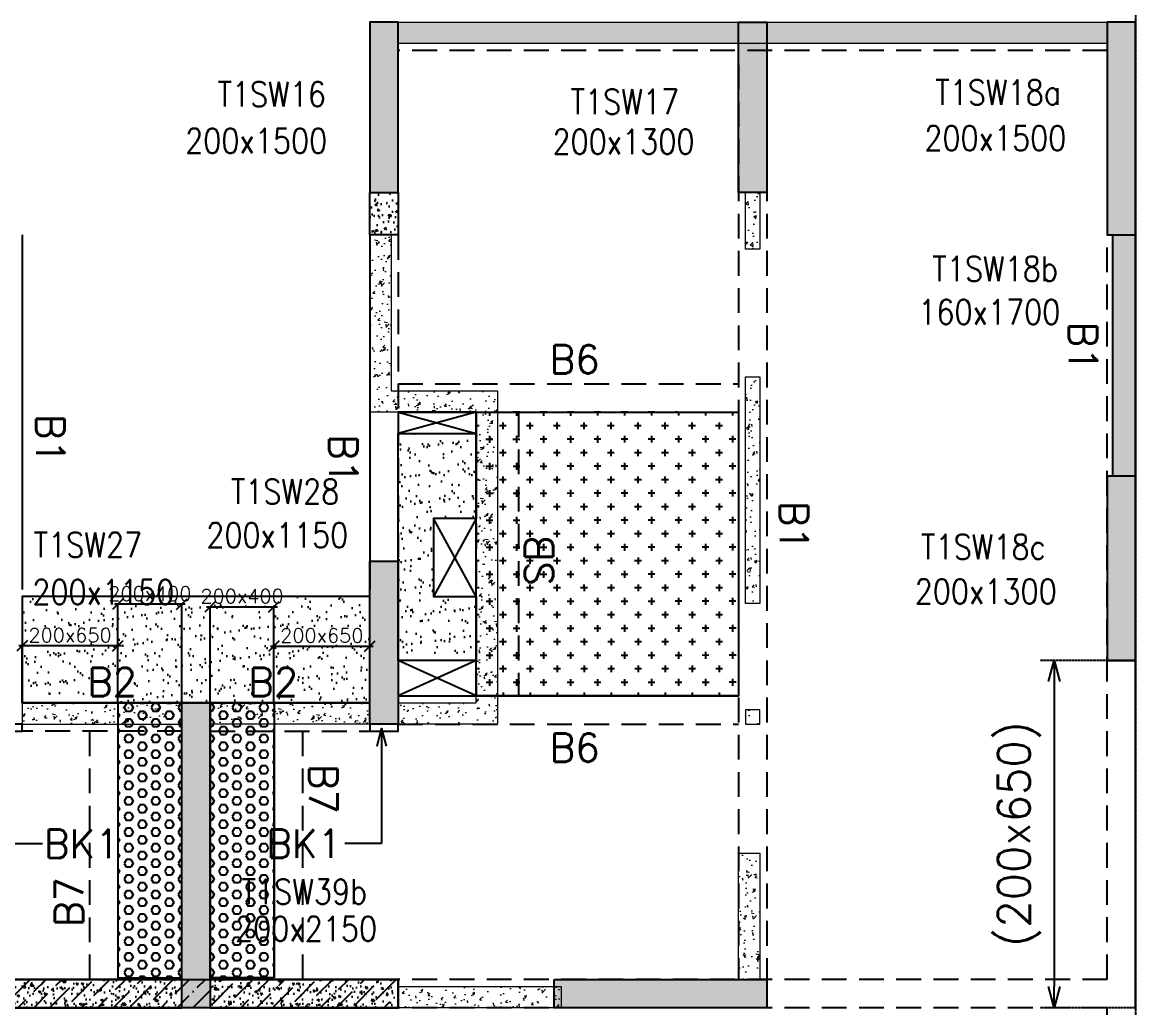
# Model space of a CAD drawing. Header units: millimetres. Extents: x 1078357 to 2594950, y -4969473 to -4636555.
# Drawn here: x 1392376 to 1400227, y -4663760 to -4656810 of the extents above; entities that cross this region are included whole.
import ezdxf

# ---------------------------------------------------------------- set-up
doc = ezdxf.new("R2010")
doc.units = ezdxf.units.MM
doc.header["$PDMODE"] = 35
for name, pattern in [('CENTER', [2, 1.25, -0.25, 0.25, -0.25]), ('CONTINOUS', [0]), ('DOT', [0.25, 0, -0.25]), ('HIDDEN', [0.375, 0.25, -0.125]), ('New Retail block$0$CONTINOUS', [0])]:
    doc.linetypes.add(name, pattern=pattern)
doc.layers.get('0').update_dxf_attribs({"lineweight": 0})
doc.layers.get('Defpoints').update_dxf_attribs({"lineweight": 0})
for name, color, linetype, lineweight in [('A-_ANOTDIMA_D-', 6, 'Continuous', 13), ('COL. NO.', 30, 'Continuous', 25), ('COL. SIZE', 7, 'Continuous', 25), ('DIM', 9, 'Continuous', 25), ('HATCH', 8, 'Continuous', 30), ('RCC UPSTAND', 43, 'Continuous', 30), ('S-NON STR RCC WALL', 8, 'Continuous', 0)]:
    doc.layers.add(name, color=color, linetype=linetype, lineweight=lineweight)
for name, color, linetype in [('B-200x325', 201, 'HIDDEN'), ('B-200x375', 41, 'HIDDEN'), ('B-200x450', 52, 'HIDDEN'), ('B-200x650', 241, 'HIDDEN'), ('B-300xSLAB THK.', 151, 'Continuous'), ('BK1-200x650', 241, 'HIDDEN'), ('DC BEAM NO.', 7, 'Continuous'), ('DROP SLAB', 8, 'Continuous'), ('EXPANSION JOINT', 10, 'HIDDEN'), ('NON STR. RCC WALL', 6, 'Continuous'), ('S-COLUMN_SHEAR WALL', 1, 'Continuous'), ('S-DIM', 2, 'Continuous'), ('S-PROJECTION', 54, 'New Retail block$0$CONTINOUS'), ('SLAB FOLD', 8, 'Continuous'), ('UP TO 3FRS', 1, 'Continuous')]:
    doc.layers.add(name, color=color, linetype=linetype)
doc.styles.add('Roman', font='romans')
doc.styles.add('ROMANS', font='romans.shx', dxfattribs={"width": 0.85})
doc.dimstyles.new('HARESH', dxfattribs={"dimtxt": 150, "dimasz": 75, "dimexe": 0, "dimexo": 0, "dimgap": 25, "dimtad": 1, "dimdec": 0, "dimdsep": 46, "dimtxsty": 'Roman', "dimblk": 'OBLIQUE', "dimcen": 225, "dimdle": 25, "dimclrd": 2, "dimclre": 2, "dimclrt": 7, "dimadec": 8, "dimazin": 1, "dimtfac": 1, "dimtdec": 0, "dimtmove": 0, "dimatfit": 0, "dimfxl": 1, "dimlwd": -1, "dimlwe": -1, "dimarcsym": 0})
pattern_1 = [(50, (-4983719.23, 23434810.46), (182.184669, -15.9390855), [19.05, -209.55]), (355, (-4983719.23, 23434810.46), (-35.2434214, 191.0568452), [15.24, -167.6405842]), (100.4514447, (-4983704.05, 23434809.13), (146.9412471, 175.1177519), [16.1900088, -178.0902446]), (46.1842, (-4983719.23, 23434861.26), (271.0790409, -42.042328), [28.575, -314.325]), (96.6355576, (-4983696.64, 23434857.75), (237.404134, 247.4261246), [24.2850231, -267.1356082]), (351.1841512, (-4983719.23, 23434861.26), (237.404134, 247.4261246), [22.859967, -251.459732]), (21, (-4983693.83, 23434848.56), (151.6143913, -102.2651982), [19.05, -209.55]), (326, (-4983693.83, 23434848.56), (61.8020283, 184.1879661), [15.24, -167.64]), (71.451445, (-4983681.2, 23434840.03), (213.4164193, 81.9227689), [16.1900088, -178.0899376]), (37.5, (-4983719.23, 23434810.456), (3.08860325, 84.55503887), [0, -165.608, 0, -170.18, 0, -168.275]), (7.5, (-4983719.23, 23434810.46), (66.8196625, 100.18057482), [0, -97.028, 0, -161.798, 0, -64.135]), (327.5, (-4983775.87, 23434810.456), (135.59059517, -5.728744), [0, -63.5, 0, -198.12, 0, -262.89]), (317.5, (-4983801.27, 23434810.46), (148.1291814, 25.42649103), [0, -82.55, 0, -131.572, 0, -186.69])]
pattern_2 = [(180, (1358376.37, -4474804.687), (-7e-15, -54.992613), [31.75, -63.5]), (300, (1358376.37, -4474804.687), (47.625, 27.496307), [31.75, -63.5]), (240, (1358344.62, -4474804.687), (47.625, -27.496307), [31.75, -63.5])]

# ---------------------------------------------------------------- blocks, each defined once
blk = doc.blocks.new('_Open30')
at = {"color": 0, "linetype": 'ByBlock', "lineweight": -2}
for p, q in [((-1, 0.268), (0, 0)), ((0, 0), (-1, -0.268)), ((0, 0), (-1, 0))]:
    blk.add_line(p, q, dxfattribs=at)
blk = doc.blocks.new('*D1097')
at = {"layer": 'Defpoints', "color": 0, "linetype": 'CONTINOUS', "ltscale": 0.5, "transparency": 16777216}
for p in [(1400226.5, -4661309.7, 0), (1399652.4, -4663759.6), (1400226.5, -4663759.6, 0)]:
    blk.add_point(p, dxfattribs=at)
at = {"layer": 'S-DIM', "color": 2, "linetype": 'DOT', "ltscale": 0.5, "transparency": 16777216}
for p, q in [((1400226.5, -4661309.7), (1399552.4, -4661309.7)), ((1400226.5, -4663759.6), (1399552.4, -4663759.6))]:
    blk.add_line(p, q, dxfattribs=at)
at = {"layer": 'S-DIM', "color": 2, "linetype": 'CONTINOUS', "ltscale": 0.5, "transparency": 16777216}
blk.add_line((1399652.4, -4661459.7), (1399652.4, -4663609.6), dxfattribs=at)
at = {"layer": 'S-DIM', "color": 2, "linetype": 'CONTINOUS', "ltscale": 0.5, "transparency": 16777216, "xscale": 150, "yscale": 150, "zscale": 150}
for p, rotation in [((1399652.4, -4661309.7), 90), ((1399652.4, -4663759.6), 270)]:
    blk.add_blockref('_Open30', p, dxfattribs=dict(at, rotation=rotation))
at = {"layer": 'S-DIM', "color": 7, "linetype": 'CONTINOUS', "ltscale": 0.5, "transparency": 16777216, "insert": (1399406, -4662534.6), "char_height": 225, "attachment_point": 5, "rotation": 90, "style": 'Roman'}
blk.add_mtext('(200x650)', dxfattribs=at)
blk = doc.blocks.new('_Oblique')
at = {"color": 0, "linetype": 'ByBlock', "lineweight": -2}
blk.add_line((-0.5, -0.5), (0.5, 0.5), dxfattribs=at)
blk = doc.blocks.new('*D1316')
at = {"layer": 'Defpoints', "color": 0, "ltscale": 700, "transparency": 16777216}
for p in [(1393050.9, -4660914.1), (1393050.9, -4661609.2, 0), (1393501, -4661609.2, 0)]:
    blk.add_point(p, dxfattribs=at)
at = {"layer": 'DIM', "color": 2, "ltscale": 700, "transparency": 16777216}
for p, q in [((1393526, -4660914.1), (1393025.9, -4660914.1)), ((1393050.9, -4661609.2), (1393050.9, -4660914.1)), ((1393501, -4661609.2), (1393501, -4660914.1))]:
    blk.add_line(p, q, dxfattribs=at)
at = {"layer": 'DIM', "color": 2, "ltscale": 700, "transparency": 16777216, "xscale": 75, "yscale": 75, "zscale": 75, "rotation": 180}
blk.add_blockref('_Oblique', (1393050.9, -4660914.1), dxfattribs=at)
at = {"layer": 'DIM', "color": 2, "ltscale": 700, "transparency": 16777216, "xscale": 75, "yscale": 75, "zscale": 75}
blk.add_blockref('_Oblique', (1393501, -4660914.1), dxfattribs=at)
at = {"layer": 'DIM', "color": 7, "ltscale": 700, "transparency": 16777216, "insert": (1393275.9, -4660839.1), "char_height": 150, "attachment_point": 5, "style": 'Roman'}
blk.add_mtext('{\\H0.666667x;200x400}', dxfattribs=at)
blk = doc.blocks.new('*D1317')
at = {"layer": 'Defpoints', "color": 0, "ltscale": 700, "transparency": 16777216}
for p in [(1392376.2, -4661207.1), (1392376.2, -4661609.1, 0), (1393050.9, -4661609.2, 0)]:
    blk.add_point(p, dxfattribs=at)
at = {"layer": 'DIM', "color": 2, "ltscale": 700, "transparency": 16777216}
for p, q in [((1393075.9, -4661207.1), (1392351.2, -4661207.1)), ((1392376.2, -4661609.1), (1392376.2, -4661207.1)), ((1393050.9, -4661609.2), (1393050.9, -4661207.1))]:
    blk.add_line(p, q, dxfattribs=at)
at = {"layer": 'DIM', "color": 2, "ltscale": 700, "transparency": 16777216, "xscale": 75, "yscale": 75, "zscale": 75, "rotation": 180}
blk.add_blockref('_Oblique', (1392376.2, -4661207.1), dxfattribs=at)
at = {"layer": 'DIM', "color": 2, "ltscale": 700, "transparency": 16777216, "xscale": 75, "yscale": 75, "zscale": 75}
blk.add_blockref('_Oblique', (1393050.9, -4661207.1), dxfattribs=at)
at = {"layer": 'DIM', "color": 7, "ltscale": 700, "transparency": 16777216, "insert": (1392713.6, -4661132.1), "char_height": 150, "attachment_point": 5, "style": 'Roman'}
blk.add_mtext('{\\H0.666667x;200x650}', dxfattribs=at)
blk = doc.blocks.new('*D1318')
at = {"layer": 'Defpoints', "color": 0, "ltscale": 700, "transparency": 16777216}
for p in [(1394151.2, -4660932.4), (1393701, -4661609.2, 0), (1394151.2, -4661609.1, 0)]:
    blk.add_point(p, dxfattribs=at)
at = {"layer": 'DIM', "color": 2, "ltscale": 700, "transparency": 16777216}
for p, q in [((1393676, -4660932.4), (1394176.2, -4660932.4)), ((1393701, -4661609.2), (1393701, -4660932.4)), ((1394151.2, -4661609.1), (1394151.2, -4660932.4))]:
    blk.add_line(p, q, dxfattribs=at)
at = {"layer": 'DIM', "color": 2, "ltscale": 700, "transparency": 16777216, "xscale": 75, "yscale": 75, "zscale": 75, "rotation": 180}
blk.add_blockref('_Oblique', (1393701, -4660932.4), dxfattribs=at)
at = {"layer": 'DIM', "color": 2, "ltscale": 700, "transparency": 16777216, "xscale": 75, "yscale": 75, "zscale": 75}
blk.add_blockref('_Oblique', (1394151.2, -4660932.4), dxfattribs=at)
at = {"layer": 'DIM', "color": 7, "ltscale": 700, "transparency": 16777216, "insert": (1393926.1, -4660857.4), "char_height": 150, "attachment_point": 5, "style": 'Roman'}
blk.add_mtext('{\\H0.666667x;200x400}', dxfattribs=at)
blk = doc.blocks.new('*D1319')
at = {"layer": 'Defpoints', "color": 0, "ltscale": 700, "transparency": 16777216}
for p in [(1394826, -4661209.1), (1394151.2, -4661609.1, 0), (1394826, -4661609.2, 0)]:
    blk.add_point(p, dxfattribs=at)
at = {"layer": 'DIM', "color": 2, "ltscale": 700, "transparency": 16777216}
for p, q in [((1394126.2, -4661209.1), (1394851, -4661209.1)), ((1394151.2, -4661609.1), (1394151.2, -4661209.1)), ((1394826, -4661609.2), (1394826, -4661209.1))]:
    blk.add_line(p, q, dxfattribs=at)
at = {"layer": 'DIM', "color": 2, "ltscale": 700, "transparency": 16777216, "xscale": 75, "yscale": 75, "zscale": 75, "rotation": 180}
blk.add_blockref('_Oblique', (1394151.2, -4661209.1), dxfattribs=at)
at = {"layer": 'DIM', "color": 2, "ltscale": 700, "transparency": 16777216, "xscale": 75, "yscale": 75, "zscale": 75}
blk.add_blockref('_Oblique', (1394826, -4661209.1), dxfattribs=at)
at = {"layer": 'DIM', "color": 7, "ltscale": 700, "transparency": 16777216, "insert": (1394488.6, -4661134.1), "char_height": 150, "attachment_point": 5, "style": 'Roman'}
blk.add_mtext('{\\H0.666667x;200x650}', dxfattribs=at)
blk = doc.blocks.new('G$CD63B60BD')
at = {"layer": 'COL. NO.', "linetype": 'Continuous', "style": 'ROMANS', "width": 0.85}
for s, p in [('T1SW16', (38076.4, 15305.4, -320.4)), ('T1SW18a', (43137.8, 15318.2, 0)), ('T1SW17', (40566.2, 15252.6, -320.4)), ('T1SW18b', (43117.5, 14073.9, 0)), ('T1SW28', (38170.5, 12502.6, -320.4)), ('T1SW27', (36780.5, 12127.3, -320.4)), ('T1SW18c', (43037.6, 12112.7, 0)), ('T1SW39b', (38246.6, 9681, -320.4))]:
    blk.add_text(s, height=175, dxfattribs=at).set_placement(p)
at = {"layer": 'COL. SIZE', "linetype": 'Continuous', "style": 'ROMANS', "width": 0.85}
for s, p in [('200x1500', (43061, 14995, 0)), ('200x1500', (37849, 14976.4, -320.4)), ('200x1300', (40438.9, 14969.9, -320.4)), ('160x1700', (43018.5, 13769.5, 0)), ('200x1150', (37998, 12194.9, -320.4)), ('200x1150', (36771.5, 11794.2, -320.4)), ('200x1300', (42993, 11798.6, 0)), ('200x2150', (38200.9, 9419.4, -320.4))]:
    blk.add_text(s, height=175, dxfattribs=at).set_placement(p)

msp = doc.modelspace()

# ---------------------------------------------------------------- hatches: boundary and pattern name
at = {"layer": 'DROP SLAB'}
h = msp.add_hatch(dxfattribs=at)
h.set_pattern_fill('CROSS', color=8, scale=15, angle=179.96921)
h.set_pattern_definition([(180.03079016, (-1908740.52, 9380896.72), (-95.1987999, -95.3011726), [47.625, -142.875]), (270.03079016, (-1908764.35, 9380920.52), (95.3011726, -95.1987999), [47.625, -142.875])])
h.paths.add_polyline_path([(1395576.2, -4659560), (1397426.2, -4659560), (1397426.2, -4661559.8), (1395576.2, -4661559.8)])
at = {"layer": 'HATCH'}
h = msp.add_hatch(dxfattribs=at)
h.set_pattern_fill('AR-SAND', color=8, scale=3, angle=179.97015)
h.set_pattern_definition([(37.47015413, (-3639856.78, 18698798.93), (-4.72361136, 146.8264517), [0, -115.824, 0, -129.54, 0, -123.825]), (7.4701541, (-3639856.78, 18698798.93), (134.9689868, 214.9772528), [0, -62.484, 0, -104.394, 0, -40.005]), (327.4701541, (-3639950.5, 18698798.98), (237.2979035, 0.3075449), [0, -38.1, 0, -137.16, 0, -179.07]), (317.4701541, (-3639950.5, 18698798.98), (229.1017424, 66.759465), [0, -19.05, 0, -89.916, 0, -102.87])])
h.paths.add_polyline_path([(1395026.2, -4659709.7), (1395576.2, -4659709.7), (1395576.2, -4660309.7), (1395276.2, -4660309.7), (1395276.2, -4660859.7), (1395576.2, -4660859.6), (1395576.2, -4661309.7), (1395026.2, -4661309.7)])
h = msp.add_hatch(dxfattribs=at)
h.set_pattern_fill('AR-SAND', color=8, scale=3, angle=179.97015)
h.set_pattern_definition([(37.4701541, (-2602581.73, 14014729.65), (-4.72361136, 146.8264517), [0, -115.824, 0, -129.54, 0, -123.825]), (7.4701541, (-2602581.73, 14014729.65), (134.9689868, 214.9772528), [0, -62.484, 0, -104.394, 0, -40.005]), (327.4701541, (-2602675.46, 14014729.7), (237.2979035, 0.3075449), [0, -38.1, 0, -137.16, 0, -179.07]), (317.4701541, (-2602675.46, 14014729.7), (229.1017424, 66.759465), [0, -19.05, 0, -89.916, 0, -102.87])])
h.paths.add_polyline_path([(1394826.5, -4660859.6), (1392376.5, -4660859.6), (1392376.5, -4661609.7), (1394826.5, -4661609.7)])
h = msp.add_hatch(dxfattribs=at)
h.set_pattern_fill('AR-SAND', color=8, scale=3, angle=179.97015)
h.set_pattern_definition([(37.4701541, (-2602581.78, 14014729.65), (-4.72361136, 146.8264517), [0, -115.824, 0, -129.54, 0, -123.825]), (7.4701541, (-2602581.78, 14014729.65), (134.9689868, 214.9772528), [0, -62.484, 0, -104.394, 0, -40.005]), (327.4701541, (-2602675.5, 14014729.7), (237.2979035, 0.3075449), [0, -38.1, 0, -137.16, 0, -179.07]), (317.4701541, (-2602675.5, 14014729.7), (229.1017424, 66.759465), [0, -19.05, 0, -89.916, 0, -102.87])])
h.paths.add_polyline_path([(1394826.5, -4661009.7), (1392376.5, -4661009.7), (1392376.5, -4661609.7), (1394826.5, -4661609.7)])
at = {"layer": 'RCC UPSTAND'}
h = msp.add_hatch(dxfattribs=at)
h.set_pattern_fill('AR-CONC', color=8, scale=20, angle=90)
h.set_pattern_definition([(140, (-1813173.85, -7196754.15), (12.550427, 143.4520365), [15, -165]), (85, (-1813173.85, -7196754.15), (-150.438427, -27.7502667), [12, -132]), (190.4514445, (-1813172.8, -7196742.19), (-137.887998, 115.7017693), [12.7480384, -140.2284224]), (136.1842, (-1813213.85, -7196754.15), (33.103856, 213.448266), [22.5, -247.5]), (186.6356355, (-1813211.1, -7196736.36), (-194.82372, 186.932389), [19.122068, -210.342752]), (81.184164, (-1813213.85, -7196754.15), (-194.82372, 186.932389), [18, -198]), (111, (-1813203.85, -7196734.15), (80.523778, 119.3814104), [15, -165]), (56, (-1813203.85, -7196734.15), (-145.030009, 48.6630664), [12, -132]), (161.4514447, (-1813197.14, -7196724.2), (-64.5062306, 168.0444753), [12.748038, -140.2284224]), (127.5, (-1813173.85, -7196754.146), (-66.57877077, 2.43197106), [0, -130.4, 0, -134, 0, -132.5]), (97.5, (-1813173.85, -7196754.146), (-78.8823424, 52.6139075), [0, -76.4, 0, -127.4, 0, -50.5]), (57.5, (-1813173.85, -7196798.746), (4.51097435, 106.7644872), [0, -50, 0, -156, 0, -207]), (47.5, (-1813173.85, -7196818.75), (-20.0209965, 116.6372339), [0, -65, 0, -103.6, 0, -147])])
h.paths.add_polyline_path([(1395026.2, -4658009.6), (1395026.2, -4658309.6), (1394826.3, -4658309.6), (1394826.3, -4658009.6)])
h = msp.add_hatch(dxfattribs=at)
h.set_pattern_fill('AR-CONC', color=8, scale=20, angle=270)
h.set_pattern_definition([(320, (4604097.13, -2126917.05), (-12.550427, -143.4520365), [15, -165]), (265, (4604097.13, -2126917.05), (150.438427, 27.7502667), [12, -132]), (10.4514445, (4604096.08, -2126929), (137.887998, -115.7017693), [12.7480384, -140.2284224]), (316.1842, (4604137.13, -2126917.05), (-33.103856, -213.448266), [22.5, -247.5]), (6.6356355, (4604134.37, -2126934.83), (194.82372, -186.932389), [19.122068, -210.342752]), (261.184164, (4604137.13, -2126917.05), (194.82372, -186.932389), [18, -198]), (291, (4604127.13, -2126937.05), (-80.523778, -119.3814104), [15, -165]), (236, (4604127.13, -2126937.05), (145.030009, -48.6630664), [12, -132]), (341.4514447, (4604120.42, -2126947), (64.5062306, -168.0444753), [12.748038, -140.2284224]), (307.5, (4604097.125, -2126917.046), (66.57877077, -2.43197106), [0, -130.4, 0, -134, 0, -132.5]), (277.5, (4604097.125, -2126917.046), (78.8823424, -52.6139075), [0, -76.4, 0, -127.4, 0, -50.5]), (237.5, (4604097.125, -2126872.446), (-4.51097435, -106.7644872), [0, -50, 0, -156, 0, -207]), (227.5, (4604097.13, -2126852.45), (20.0209965, -116.6372339), [0, -65, 0, -103.6, 0, -147])])
h.paths.add_polyline_path([(1393501.3, -4663560.2), (1392176.3, -4663560), (1392176.3, -4663759.4), (1393501.3, -4663759.7)])
h = msp.add_hatch(dxfattribs=at)
h.set_pattern_fill('AR-CONC', color=8, scale=20, angle=270)
h.set_pattern_definition([(320, (4605622.13, -2126917.05), (-12.550427, -143.4520365), [15, -165]), (265, (4605622.13, -2126917.05), (150.438427, 27.7502667), [12, -132]), (10.4514445, (4605621.08, -2126929), (137.887998, -115.7017693), [12.7480384, -140.2284224]), (316.1842, (4605662.13, -2126917.05), (-33.103856, -213.448266), [22.5, -247.5]), (6.6356355, (4605659.37, -2126934.83), (194.82372, -186.932389), [19.122068, -210.342752]), (261.184164, (4605662.13, -2126917.05), (194.82372, -186.932389), [18, -198]), (291, (4605652.13, -2126937.05), (-80.523778, -119.3814104), [15, -165]), (236, (4605652.13, -2126937.05), (145.030009, -48.6630664), [12, -132]), (341.4514447, (4605645.42, -2126947), (64.5062306, -168.0444753), [12.748038, -140.2284224]), (307.5, (4605622.125, -2126917.046), (66.57877077, -2.43197106), [0, -130.4, 0, -134, 0, -132.5]), (277.5, (4605622.125, -2126917.046), (78.8823424, -52.6139075), [0, -76.4, 0, -127.4, 0, -50.5]), (237.5, (4605622.125, -2126872.446), (-4.51097435, -106.7644872), [0, -50, 0, -156, 0, -207]), (227.5, (4605622.13, -2126852.45), (20.0209965, -116.6372339), [0, -65, 0, -103.6, 0, -147])])
h.paths.add_polyline_path([(1395026.3, -4663560.2), (1393701.3, -4663560), (1393701.3, -4663759.4), (1395026.3, -4663759.7)])
at = {"layer": 'S-COLUMN_SHEAR WALL', "lineweight": 25}
h = msp.add_hatch(color=1, dxfattribs=at)
h.dxf.hatch_style = 1
h.paths.add_polyline_path([(1394826.3, -4658009.7), (1394826.3, -4656809.7), (1395026.3, -4656809.7), (1395026.3, -4658009.7)])
h = msp.add_hatch(color=1, dxfattribs=at)
h.dxf.hatch_style = 1
h.paths.add_polyline_path([(1397426.3, -4658009.8), (1397626.3, -4658009.8), (1397626.3, -4656809.7), (1397426.3, -4656809.7)])
h = msp.add_hatch(color=1, dxfattribs=at)
h.dxf.hatch_style = 1
h.paths.add_polyline_path([(1400226.3, -4656809.7), (1400026.3, -4656809.7), (1400026.3, -4658309.7), (1400226.3, -4658309.7)])
at = {"layer": 'S-COLUMN_SHEAR WALL', "lineweight": 25, "extrusion": (1.00316e-06, -2.11765e-11, 1)}
h = msp.add_hatch(color=1, dxfattribs=at)
h.dxf.hatch_style = 1
h.paths.add_polyline_path([(1400226.2, -4660009.7), (1400066.2, -4660009.7), (1400066.2, -4658309.7), (1400226.2, -4658309.7)])
at = {"layer": 'S-COLUMN_SHEAR WALL', "lineweight": 25}
h = msp.add_hatch(color=1, dxfattribs=at)
h.dxf.hatch_style = 1
h.paths.add_polyline_path([(1400026.3, -4661309.7), (1400226.3, -4661309.7), (1400226.3, -4660009.7), (1400026.3, -4660009.7)])
h = msp.add_hatch(color=1, dxfattribs=at)
h.dxf.hatch_style = 1
h.paths.add_polyline_path([(1395026.3, -4661759.7), (1394826.3, -4661759.7), (1394826.3, -4660609.7), (1395026.3, -4660609.7)])
h = msp.add_hatch(color=1, dxfattribs=at)
h.dxf.hatch_style = 1
h.paths.add_polyline_path([(1393501.3, -4661609.7), (1393701.3, -4661609.7), (1393701.3, -4663759.7), (1393501.3, -4663759.7)])
h = msp.add_hatch(color=1, dxfattribs=at)
h.dxf.hatch_style = 1
h.paths.add_polyline_path([(1396126.3, -4663559.7), (1397626.3, -4663559.7), (1397626.3, -4663759.7), (1396126.3, -4663759.7)])
at = {"layer": 'S-NON STR RCC WALL'}
h = msp.add_hatch(dxfattribs=at)
h.set_pattern_fill('AR-CONC', color=256, angle=180)
h.set_pattern_definition([(50, (-6080943.95, 28118829.64), (182.184669, -15.93908554), [19.05, -209.55]), (355, (-6080943.95, 28118829.64), (-35.2434214, 191.0568452), [15.24, -167.6405842]), (100.4514447, (-6080928.76, 28118828.32), (146.9412471, 175.1177519), [16.1900088, -178.0902446]), (46.1842, (-6080943.95, 28118880.44), (271.0790409, -42.042328), [28.575, -314.325]), (96.6355576, (-6080921.36, 28118876.94), (237.404134, 247.4261246), [24.2850231, -267.1356082]), (351.1841512, (-6080943.95, 28118880.44), (237.404134, 247.4261246), [22.859967, -251.459732]), (21, (-6080918.55, 28118867.74), (151.6143913, -102.2651982), [19.05, -209.55]), (326, (-6080918.55, 28118867.74), (61.8020283, 184.1879661), [15.24, -167.64]), (71.451445, (-6080905.91, 28118859.22), (213.4164193, 81.9227689), [16.1900088, -178.0899376]), (37.5, (-6080943.946, 28118829.644), (3.08860325, 84.55503887), [0, -165.608, 0, -170.18, 0, -168.275]), (7.5, (-6080943.95, 28118829.64), (66.8196625, 100.18057482), [0, -97.028, 0, -161.798, 0, -64.135]), (327.5, (-6081000.59, 28118829.644), (135.59059517, -5.72874399), [0, -63.5, 0, -198.12, 0, -262.89]), (317.5, (-6081025.99, 28118829.64), (148.1291814, 25.42649103), [0, -82.55, 0, -131.572, 0, -186.69])])
h.paths.add_polyline_path([(1395029.4, -4656809.7), (1400026.5, -4656809.7), (1400026.5, -4656959.7), (1395029.4, -4656959.7)])
h = msp.add_hatch(dxfattribs=at)
h.set_pattern_fill('AR-CONC', color=256, angle=180)
h.set_pattern_definition([(50, (1397539.53, -4569469.7), (182.18467, -15.93909), [19.05, -209.55]), (355, (1397539.53, -4569469.7), (-35.24342, 191.05685), [15.24, -167.6406]), (100.45144, (1397554.71, -4569471.03), (146.94125, 175.11775), [16.19, -178.09024]), (46.1842, (1397539.53, -4569418.9), (271.07904, -42.0423), [28.575, -314.325]), (96.63556, (1397562.12, -4569422.4), (237.4041, 247.4261), [24.285, -267.1356]), (351.18415, (1397539.53, -4569418.9), (237.4041, 247.4261), [22.86, -251.4597]), (21, (1397564.93, -4569431.6), (151.6144, -102.2652), [19.05, -209.55]), (326, (1397564.93, -4569431.6), (61.80203, 184.18797), [15.24, -167.64]), (71.45144, (1397577.56, -4569440.13), (213.41642, 81.92277), [16.19, -178.08994]), (37.5, (1397539.53, -4569469.704), (3.088603, 84.55504), [0, -165.608, 0, -170.18, 0, -168.275]), (7.5, (1397539.53, -4569469.7), (66.81966, 100.180575), [0, -97.028, 0, -161.798, 0, -64.135]), (327.5, (1397482.886, -4569469.704), (135.590595, -5.728744), [0, -63.5, 0, -198.12, 0, -262.89]), (317.5, (1397457.49, -4569469.7), (148.12918, 25.42649), [0, -82.55, 0, -131.572, 0, -186.69])])
h.paths.add_polyline_path([(1397476.5, -4658009.7), (1397576.5, -4658009.7), (1397576.5, -4658409.7), (1397476.5, -4658409.7)])
h = msp.add_hatch(dxfattribs=at)
h.set_pattern_fill('AR-CONC', color=256, angle=180)
h.set_pattern_definition(pattern_1)
h.paths.add_polyline_path([(1395726.5, -4659409.7), (1395726.5, -4661759.7), (1395026.5, -4661759.7), (1395026.5, -4661609.7), (1395576.5, -4661609.7), (1395576.5, -4659559.7), (1394826.5, -4659559.7), (1394826.5, -4658309.7), (1394976.5, -4658309.7), (1394976.5, -4659409.7)])
h = msp.add_hatch(dxfattribs=at)
h.set_pattern_fill('AR-CONC', color=256, angle=180)
h.set_pattern_definition([(50, (2494764.24, -9253488.89), (182.184669, -15.9390855), [19.05, -209.55]), (355, (2494764.24, -9253488.9), (-35.2434214, 191.056845), [15.24, -167.640584]), (100.4514447, (2494779.43, -9253490.22), (146.941247, 175.117752), [16.190009, -178.0902446]), (46.1842, (2494764.24, -9253438.1), (271.079041, -42.042328), [28.575, -314.325]), (96.6355576, (2494786.83, -9253441.6), (237.404134, 247.426125), [24.285023, -267.135608]), (351.184151, (2494764.24, -9253438.1), (237.404134, 247.426125), [22.859967, -251.459732]), (21, (2494789.64, -9253450.79), (151.6143913, -102.265198), [19.05, -209.55]), (326, (2494789.64, -9253450.8), (61.802028, 184.187966), [15.24, -167.64]), (71.451445, (2494802.28, -9253459.31), (213.416419, 81.922769), [16.190009, -178.0899376]), (37.5, (2494764.244, -9253488.89), (3.08860325, 84.5550389), [0, -165.608, 0, -170.18, 0, -168.275]), (7.5, (2494764.24, -9253488.89), (66.8196625, 100.1805748), [0, -97.028, 0, -161.798, 0, -64.135]), (327.5, (2494707.6, -9253488.89), (135.5905952, -5.728744), [0, -63.5, 0, -198.12, 0, -262.89]), (317.5, (2494682.2, -9253488.89), (148.1291814, 25.426491), [0, -82.55, 0, -131.572, 0, -186.69])])
h.paths.add_polyline_path([(1397476.5, -4659309.7), (1397576.5, -4659309.7), (1397576.5, -4660909.7), (1397476.5, -4660909.7)])
h = msp.add_hatch(dxfattribs=at)
h.set_pattern_fill('AR-CONC', color=256)
h.set_pattern_definition(pattern_1)
h.paths.add_polyline_path([(1393501.5, -4661609.7), (1392376.5, -4661609.7), (1392376.5, -4661759.7), (1393501.5, -4661759.7)])
h = msp.add_hatch(dxfattribs=at)
h.set_pattern_fill('AR-CONC', color=256, angle=180)
h.set_pattern_definition(pattern_1)
h.paths.add_polyline_path([(1393701.5, -4661609.7), (1394826.5, -4661609.7), (1394826.5, -4661759.7), (1393701.5, -4661759.7)])
h = msp.add_hatch(dxfattribs=at)
h.set_pattern_fill('AR-CONC', color=256, angle=180)
h.set_pattern_definition([(50, (2494751.03, -9254853.56), (182.184669, -15.9390855), [19.05, -209.55]), (355, (2494751.03, -9254853.56), (-35.2434214, 191.056845), [15.24, -167.640584]), (100.4514447, (2494766.21, -9254854.88), (146.941247, 175.117752), [16.190009, -178.0902446]), (46.1842, (2494751.03, -9254802.76), (271.079041, -42.042328), [28.575, -314.325]), (96.6355576, (2494773.62, -9254806.26), (237.404134, 247.426125), [24.285023, -267.135608]), (351.184151, (2494751.03, -9254802.76), (237.404134, 247.426125), [22.859967, -251.459732]), (21, (2494776.43, -9254815.46), (151.6143913, -102.265198), [19.05, -209.55]), (326, (2494776.43, -9254815.46), (61.802028, 184.187966), [15.24, -167.64]), (71.451445, (2494789.06, -9254823.98), (213.416419, 81.922769), [16.190009, -178.0899376]), (37.5, (2494751.03, -9254853.555), (3.08860325, 84.5550389), [0, -165.608, 0, -170.18, 0, -168.275]), (7.5, (2494751.03, -9254853.555), (66.8196625, 100.1805748), [0, -97.028, 0, -161.798, 0, -64.135]), (327.5, (2494694.39, -9254853.555), (135.5905952, -5.728744), [0, -63.5, 0, -198.12, 0, -262.89]), (317.5, (2494668.99, -9254853.56), (148.1291814, 25.426491), [0, -82.55, 0, -131.572, 0, -186.69])])
h.paths.add_polyline_path([(1397476.5, -4661759.7), (1397576.5, -4661759.7), (1397576.5, -4661659.7), (1397476.5, -4661659.7)])
h = msp.add_hatch(dxfattribs=at)
h.set_pattern_fill('AR-CONC', color=256, angle=180)
h.set_pattern_definition([(50, (-6054108.7, 28118829.64), (182.184669, -15.93908554), [19.05, -209.55]), (355, (-6054108.7, 28118829.64), (-35.2434214, 191.0568452), [15.24, -167.6405842]), (100.4514447, (-6054093.52, 28118828.3), (146.9412471, 175.1177519), [16.1900088, -178.0902446]), (46.1842, (-6054108.7, 28118880.44), (271.0790409, -42.042328), [28.575, -314.325]), (96.6355576, (-6054086.1, 28118876.93), (237.404134, 247.4261246), [24.2850231, -267.1356082]), (351.1841512, (-6054108.7, 28118880.44), (237.404134, 247.4261246), [22.859967, -251.459732]), (21, (-6054083.3, 28118867.74), (151.6143913, -102.2651982), [19.05, -209.55]), (326, (-6054083.3, 28118867.74), (61.8020283, 184.1879661), [15.24, -167.64]), (71.451445, (-6054070.66, 28118859.21), (213.4164193, 81.9227689), [16.1900088, -178.0899376]), (37.5, (-6054108.7, 28118829.636), (3.08860325, 84.55503887), [0, -165.608, 0, -170.18, 0, -168.275]), (7.5, (-6054108.7, 28118829.64), (66.8196625, 100.18057482), [0, -97.028, 0, -161.798, 0, -64.135]), (327.5, (-6054165.34, 28118829.636), (135.59059517, -5.72874399), [0, -63.5, 0, -198.12, 0, -262.89]), (317.5, (-6054190.74, 28118829.64), (148.1291814, 25.42649103), [0, -82.55, 0, -131.572, 0, -186.69])])
h.paths.add_polyline_path([(1397426.5, -4662669.7), (1397576.5, -4662669.7), (1397576.5, -4663559.6), (1397426.5, -4663559.6)])
h = msp.add_hatch(dxfattribs=at)
h.set_pattern_fill('AR-CONC', color=256)
h.set_pattern_definition([(50, (-6080943.95, 28118829.64), (182.184669, -15.93908554), [19.05, -209.55]), (355, (-6080943.95, 28118829.64), (-35.2434214, 191.0568452), [15.24, -167.6405842]), (100.4514447, (-6080928.76, 28118828.32), (146.9412471, 175.1177519), [16.1900088, -178.0902446]), (46.1842, (-6080943.95, 28118880.44), (271.0790409, -42.042328), [28.575, -314.325]), (96.6355576, (-6080921.36, 28118876.94), (237.404134, 247.4261246), [24.2850231, -267.1356082]), (351.1841512, (-6080943.95, 28118880.44), (237.404134, 247.4261246), [22.859967, -251.459732]), (21, (-6080918.55, 28118867.74), (151.6143913, -102.2651982), [19.05, -209.55]), (326, (-6080918.55, 28118867.74), (61.8020283, 184.1879661), [15.24, -167.64]), (71.451445, (-6080905.91, 28118859.22), (213.4164193, 81.9227689), [16.1900088, -178.0899376]), (37.5, (-6080943.946, 28118829.644), (3.08860325, 84.55503887), [0, -165.608, 0, -170.18, 0, -168.275]), (7.5, (-6080943.95, 28118829.64), (66.8196625, 100.18057482), [0, -97.028, 0, -161.798, 0, -64.135]), (327.5, (-6081000.59, 28118829.644), (135.59059517, -5.72874399), [0, -63.5, 0, -198.12, 0, -262.89]), (317.5, (-6081025.99, 28118829.64), (148.1291814, 25.42649103), [0, -82.55, 0, -131.572, 0, -186.69])])
h.paths.add_polyline_path([(1395026.5, -4663609.7), (1396176.5, -4663609.7), (1396176.5, -4663759.7), (1395026.5, -4663759.7)])
at = {"layer": 'SLAB FOLD', "ltscale": 1000}
h = msp.add_hatch(dxfattribs=at)
h.set_pattern_fill('HEX', color=8, scale=10, angle=180)
h.set_pattern_definition(pattern_2)
h.paths.add_polyline_path([(1393501.4, -4663549.1), (1393051.4, -4663549.1), (1393051.4, -4661609.7), (1393501.4, -4661609.7)])
h = msp.add_hatch(dxfattribs=at)
h.set_pattern_fill('HEX', color=8, scale=10, angle=180)
h.set_pattern_definition(pattern_2)
h.paths.add_polyline_path([(1393701.7, -4663549.1), (1394151.7, -4663549.1), (1394151.7, -4661609.7), (1393701.7, -4661609.7)])
at = {"layer": 'UP TO 3FRS', "lineweight": 25}
h = msp.add_hatch(dxfattribs=at)
h.set_pattern_fill('ANSI36', color=8, scale=25)
h.set_pattern_definition([(45, (2292070.08, -9350090.68), (42.0949506, 154.3481521), [198.4375, -39.6875, 0, -39.6875])])
h.paths.add_polyline_path([(1392176.3, -4663559.7), (1395026.3, -4663559.7), (1395026.3, -4663759.7), (1392176.3, -4663759.7)])

# ---------------------------------------------------------------- linework, layer by layer
at = {"color": 2, "linetype": 'CENTER', "ltscale": 700, "elevation": 0}
msp.add_lwpolyline([(1393501.3, -4661609.7), (1393701.3, -4661609.7), (1393701.3, -4663559.7), (1393501.3, -4663559.7)], close=True, dxfattribs=at)
at = {"layer": 'B-200x325', "ltscale": 700}
for p, q in [((1395026.2, -4659360, 0), (1397426.2, -4659360, 0)), ((1395026.3, -4661759.8, 0), (1397426.1, -4661759.8, 0))]:
    msp.add_line(p, q, dxfattribs=at)
at = {"layer": 'B-200x325', "linetype": 'Continuous', "ltscale": 700}
for p, q in [((1395026.2, -4659560, 0), (1397426.2, -4659560, 0)), ((1395026.3, -4661559.8, 0), (1397426.1, -4661559.8, 0))]:
    msp.add_line(p, q, dxfattribs=at)
at = {"layer": 'B-200x375', "ltscale": 700}
for p, q in [((1392851.1, -4661809.8, 0), (1392851.1, -4663559.8, 0)), ((1394351.3, -4661809.8, 0), (1394351.3, -4663559.8, 0))]:
    msp.add_line(p, q, dxfattribs=at)
at = {"layer": 'B-200x375', "linetype": 'Continuous', "ltscale": 700}
for p, q in [((1393051.1, -4661809.8, 0), (1393051.1, -4663549.1, 0)), ((1394151.3, -4661809.8, 0), (1394151.3, -4663549.2, 0))]:
    msp.add_line(p, q, dxfattribs=at)
at = {"layer": 'B-200x450', "linetype": 'HIDDEN', "ltscale": 500}
msp.add_line((1400026.5, -4665759.7, 0), (1400026.5, -4663759.6, 0), dxfattribs=at)
at = {"layer": 'B-200x650', "linetype": 'HIDDEN', "ltscale": 700}
for p, q in [((1400026.5, -4657009.7, 0), (1395026.5, -4657009.7, 0)), ((1397426.5, -4657109.7, 0), (1397426.5, -4663559.6, 0)), ((1397626.5, -4657109.7, 0), (1397626.5, -4663559.6, 0)), ((1395026.5, -4658309.7, 0), (1395026.5, -4660809.7, 0)), ((1400026.5, -4663559.6, 0), (1400026.5, -4658309.7, 0)), ((1393501.5, -4661809.7, 0), (1392376.5, -4661809.7, 0)), ((1393701.5, -4661809.7, 0), (1394826.5, -4661809.7, 0)), ((1400026.5, -4663559.6, 0), (1395026.5, -4663559.6, 0)), ((1400026.5, -4663759.6, 0), (1395026.5, -4663759.6, 0))]:
    msp.add_line(p, q, dxfattribs=at)
at = {"layer": 'B-200x650', "linetype": 'CONTINOUS', "ltscale": 700}
for p, q in [((1392376.5, -4658309.7, 0), (1392376.5, -4660809.7, 0)), ((1394826.5, -4658309.7, 0), (1394826.5, -4660809.7, 0)), ((1400226.5, -4663759.6, 0), (1400226.5, -4658309.7, 0)), ((1400226.5, -4660809.7, 0), (1400227.2, -4660809.7, 0)), ((1394826.5, -4661609.7, 0), (1392376.5, -4661609.7, 0))]:
    msp.add_line(p, q, dxfattribs=at)
at = {"layer": 'B-200x650', "ltscale": 700}
msp.add_line((1400226.5, -4660609.7, 0), (1400227.2, -4660609.7, 0), dxfattribs=at)
at = {"layer": 'B-300xSLAB THK.', "linetype": 'HIDDEN', "ltscale": 700}
for p, q in [((1395576.1, -4659560.2, 0), (1395576.1, -4661560, 0)), ((1395876.1, -4659560.2, 0), (1395876.1, -4661560, 0))]:
    msp.add_line(p, q, dxfattribs=at)
at = {"layer": 'BK1-200x650', "linetype": 'Continuous', "ltscale": 700, "elevation": 0}
for points in [[(1392376.5, -4661759.7), (1392176.5, -4661759.7), (1392176.5, -4661809.9), (1392376.5, -4661809.9)], [(1395026.5, -4661759.7), (1394826.5, -4661759.7), (1394826.5, -4661809.9), (1395026.5, -4661809.9)]]:
    msp.add_lwpolyline(points, close=True, dxfattribs=at)
at = {"layer": 'DROP SLAB', "color": 3, "linetype": 'CONTINOUS', "ltscale": 500}
for p, q in [((1395026.2, -4659559.7, 0), (1395576.2, -4659709.7, 0)), ((1395575.4, -4659559.9, 0), (1395026.2, -4659709.7, 0)), ((1395576.3, -4660309.7, 0), (1395276.2, -4660859.7, 0)), ((1395576.3, -4660859.7, 0), (1395276.2, -4660309.7, 0)), ((1395576.2, -4661559.7, 0), (1395026.2, -4661309.7, 0)), ((1395576.2, -4661309.7, 0), (1395026.4, -4661559.7, 0))]:
    msp.add_line(p, q, dxfattribs=at)
at = {"layer": 'DROP SLAB', "color": 3, "linetype": 'CONTINOUS', "ltscale": 500, "elevation": 0}
for points in [[(1395576.2, -4659559.9), (1395026.2, -4659559.9), (1395026.2, -4659709.7), (1395576.2, -4659709.7)], [(1395576.2, -4659560), (1397426.2, -4659560), (1397426.2, -4661559.8), (1395576.2, -4661559.8)], [(1395576.2, -4660309.7), (1395276.2, -4660309.7), (1395276.2, -4660859.7), (1395576.2, -4660859.7)], [(1395576.2, -4661309.7), (1395026.4, -4661309.7), (1395026.4, -4661559.7), (1395576.2, -4661559.7)]]:
    msp.add_lwpolyline(points, close=True, dxfattribs=at)
at = {"layer": 'EXPANSION JOINT'}
msp.add_line((1400226.5, -4654069.7, 0), (1400226.5, -4674402.2, 0), dxfattribs=at)
msp.add_line((1400226.5, -4654069.7, 0), (1400226.5, -4674402.2, 0), dxfattribs=at)
at = {"layer": 'NON STR. RCC WALL', "elevation": 0}
for points in [[(1395026.2, -4658009.6), (1395026.2, -4658309.6), (1394826.3, -4658309.6), (1394826.3, -4658009.6)], [(1393501.3, -4663560.2), (1392176.3, -4663560), (1392176.3, -4663759.4), (1393501.3, -4663759.7)], [(1395026.3, -4663560.2), (1393701.3, -4663560), (1393701.3, -4663759.4), (1395026.3, -4663759.7)]]:
    msp.add_lwpolyline(points, close=True, dxfattribs=at)
at = {"layer": 'S-COLUMN_SHEAR WALL', "color": 1, "lineweight": 25, "elevation": 0}
for points in [[(1395026.3, -4656809.7), (1394826.3, -4656809.7), (1394826.3, -4658009.6), (1395026.3, -4658009.6)], [(1397426.3, -4656809.7), (1397626.3, -4656809.7), (1397626.3, -4658009.8), (1397426.3, -4658009.8)], [(1400226.3, -4656809.7), (1400026.3, -4656809.7), (1400026.3, -4658309.7), (1400226.3, -4658309.7)], [(1400026.3, -4661309.7), (1400226.3, -4661309.7), (1400226.3, -4660009.7), (1400026.3, -4660009.7)], [(1395026.3, -4661759.7), (1394826.3, -4661759.7), (1394826.3, -4660609.7), (1395026.3, -4660609.7)], [(1393501.3, -4661609.7), (1393701.3, -4661609.7), (1393701.3, -4663759.7), (1393501.3, -4663759.7)], [(1396126.3, -4663559.7), (1397626.3, -4663559.7), (1397626.3, -4663759.7), (1396126.3, -4663759.7)]]:
    msp.add_lwpolyline(points, close=True, dxfattribs=at)
at = {"layer": 'S-COLUMN_SHEAR WALL', "color": 1, "lineweight": 25, "extrusion": (1.00316e-06, -2.11765e-11, 1), "elevation": 1.4}
msp.add_lwpolyline([(1400226.2, -4660009.7), (1400066.2, -4660009.7), (1400066.2, -4658309.7), (1400226.2, -4658309.7)], close=True, dxfattribs=at)
at = {"layer": 'S-NON STR RCC WALL', "elevation": 0}
for points in [[(1395029.4, -4656809.7), (1400026.5, -4656809.7), (1400026.5, -4656959.7), (1395029.4, -4656959.7)], [(1397476.5, -4658009.7), (1397576.5, -4658009.7), (1397576.5, -4658409.7), (1397476.5, -4658409.7)], [(1395726.5, -4659409.7), (1395726.5, -4661759.7), (1395026.5, -4661759.7), (1395026.5, -4661609.7), (1395576.5, -4661609.7), (1395576.5, -4659559.7), (1394826.5, -4659559.7), (1394826.5, -4658309.7), (1394976.5, -4658309.7), (1394976.5, -4659409.7)], [(1393501.5, -4661609.7), (1392376.5, -4661609.7), (1392376.5, -4661759.7), (1393501.5, -4661759.7)], [(1393701.5, -4661609.7), (1394826.5, -4661609.7), (1394826.5, -4661759.7), (1393701.5, -4661759.7)]]:
    msp.add_lwpolyline(points, close=True, dxfattribs=at)
at = {"layer": 'S-NON STR RCC WALL', "ltscale": 700, "elevation": 0}
for points in [[(1397476.5, -4659309.7), (1397576.5, -4659309.7), (1397576.5, -4660909.7), (1397476.5, -4660909.7)], [(1397476.5, -4661759.7), (1397576.5, -4661759.7), (1397576.5, -4661659.7), (1397476.5, -4661659.7)], [(1397426.5, -4662669.7), (1397576.5, -4662669.7), (1397576.5, -4663559.6), (1397426.5, -4663559.6)], [(1395026.5, -4663609.7), (1396176.5, -4663609.7), (1396176.5, -4663759.7), (1395026.5, -4663759.7)]]:
    msp.add_lwpolyline(points, close=True, dxfattribs=at)
at = {"layer": 'S-PROJECTION', "elevation": 0}
msp.add_lwpolyline([(1394826.5, -4660859.6), (1392376.5, -4660859.6), (1392376.5, -4661609.7), (1394826.5, -4661609.7)], close=True, dxfattribs=at)
at = {"layer": 'SLAB FOLD', "color": 8, "ltscale": 1000, "elevation": 0}
msp.add_lwpolyline([(1395026.2, -4659709.7), (1395576.2, -4659709.7), (1395576.2, -4660309.7), (1395276.2, -4660309.7), (1395276.2, -4660859.7), (1395576.2, -4660859.6), (1395576.2, -4661309.7), (1395026.2, -4661309.7), (1395026.2, -4659709.7)], dxfattribs=at)
for points in [[(1393051.2, -4663549.1), (1393501.2, -4663549.1), (1393501.2, -4661609.8), (1393051.2, -4661609.8)], [(1394151.5, -4663549.1), (1393701.4, -4663549.1), (1393701.4, -4661609.8), (1394151.5, -4661609.8)]]:
    msp.add_lwpolyline(points, close=True, dxfattribs=at)
at = {"layer": 'UP TO 3FRS', "color": 4, "lineweight": 25, "elevation": 0}
msp.add_lwpolyline([(1392176.3, -4663559.7), (1395026.3, -4663559.7), (1395026.3, -4663759.7), (1392176.3, -4663759.7)], close=True, dxfattribs=at)

# ---------------------------------------------------------------- block references
at = {"layer": 'A-_ANOTDIMA_D-', "color": 2, "ltscale": 700}
msp.add_blockref('G$CD63B60BD', (1355676.2, -4672709.7, 0), dxfattribs=at)

# ---------------------------------------------------------------- texts
at = {"layer": 'B-200x325', "linetype": 'Continuous', "ltscale": 700, "style": 'ROMANS'}
for p in [(1396095.7, -4659287.9, -2.7), (1396095.7, -4662025, -2.7)]:
    msp.add_text('B6', height=200, rotation=359.99866, dxfattribs=at).set_placement(p)
at = {"layer": 'B-200x375', "linetype": 'Continuous', "ltscale": 700, "style": 'ROMANS'}
for rotation, p in [(269.99866, (1394400.1, -4662039.8, -2.7)), (90.00094, (1392805.9, -4663189.4, -2.7))]:
    msp.add_text('B7', height=200, rotation=rotation, dxfattribs=at).set_placement(p)
at = {"layer": 'B-200x650', "linetype": 'HIDDEN', "ltscale": 500, "style": 'ROMANS'}
for p in [(1399755.5, -4658921.5, -2.7), (1392475, -4659571.9, -2.7), (1394540.4, -4659714.7, -2.7), (1397716.9, -4660184.7, -2.7)]:
    msp.add_text('B1', height=200, rotation=269.99906, dxfattribs=at).set_placement(p)
at = {"layer": 'B-300xSLAB THK.', "linetype": 'Continuous', "ltscale": 700, "style": 'ROMANS'}
msp.add_text('SB', height=200, rotation=90.00094, dxfattribs=at).set_placement((1396120.8, -4660784.3, -2.7))
at = {"layer": 'BK1-200x650', "linetype": 'Continuous', "ltscale": 700, "style": 'ROMANS'}
for rotation, p in [(359.99906, (1392529.6, -4662703.7, -2.7)), (0.00094, (1394097.6, -4662703.7, -2.7))]:
    msp.add_text('BK1', height=200, rotation=rotation, dxfattribs=at).set_placement(p)
at = {"layer": 'DC BEAM NO.', "linetype": 'Continuous', "ltscale": 500, "style": 'ROMANS'}
for p in [(1392834.3, -4661562.6, -2.7), (1393971, -4661562.6, -2.7)]:
    msp.add_text('B2', height=200, dxfattribs=at).set_placement(p)

# ---------------------------------------------------------------- dimensions: what is measured, and where the dimension line sits
at = {"layer": 'DIM', "ltscale": 700}
for base, p1, p2, picture, middle in [((1393050.9, -4660914.1, 0), (1393501, -4661609.2, 0), (1393050.9, -4661609.2, 0), '*D1316', (1393275.9, -4660914.1, 0)), ((1394151.2, -4660932.4, 0), (1393701, -4661609.2, 0), (1394151.2, -4661609.1, 0), '*D1318', (1393926.1, -4660932.4, 0))]:
    dim = msp.add_linear_dim(base=base, p1=p1, p2=p2, text='{\\H0.666667x;200x400}', dimstyle='HARESH', override={"dimtxsty": 'Roman'}, dxfattribs=at)
    dim.commit()
    dim.dimension.update_dxf_attribs({"geometry": picture, "text_midpoint": middle, "dimtype": 160})
for base, p1, p2, picture, middle in [((1392376.2, -4661207.1, 0), (1393050.9, -4661609.2, 0), (1392376.2, -4661609.1, 0), '*D1317', (1392713.6, -4661132.1, 0)), ((1394826, -4661209.1, 0), (1394151.2, -4661609.1, 0), (1394826, -4661609.2, 0), '*D1319', (1394488.6, -4661134.1, 0))]:
    dim = msp.add_linear_dim(base=base, p1=p1, p2=p2, text='{\\H0.666667x;200x650}', dimstyle='HARESH', override={"dimtxsty": 'Roman', "dimtmove": 1}, dxfattribs=at)
    dim.commit()
    dim.dimension.update_dxf_attribs({"geometry": picture, "text_midpoint": middle})
at = {"layer": 'S-DIM', "linetype": 'CONTINOUS', "ltscale": 0.5}
dim = msp.add_linear_dim(base=(1399652.4, -4663759.6, 0), p1=(1400226.5, -4661309.7, 0), p2=(1400226.5, -4663759.6, 0), angle=90, text='(200x650)', dimstyle='HARESH', override={"dimtxt": 225, "dimasz": 150, "dimexe": 100, "dimgap": 75, "dimtxsty": 'Roman', "dimblk1": 'Open30', "dimblk2": 'Open30', "dimsah": 1, "dimdle": 1, "dimfxl": 500, "dimarcsym": 1}, dxfattribs=at)
dim.commit()
dim.dimension.update_dxf_attribs({"geometry": '*D1097', "text_midpoint": (1399406, -4662534.6, 0)})

# ---------------------------------------------------------------- leaders
at = {"layer": 'BK1-200x650', "linetype": 'Continuous', "ltscale": 700}
for points in [[(1392260, -4661790.1, 0), (1392260, -4662601.5, 0), (1392518.9, -4662601.5, 0)], [(1394910, -4661790.1, 0), (1394910, -4662601.5, 0), (1394651.2, -4662601.5, 0)]]:
    msp.add_leader(points, dimstyle='HARESH', override={"dimasz": 125, "dimgap": 25, "dimtad": 0, "dimldrblk": 'Open30'}, dxfattribs=at)

doc.saveas('drawing.dxf')
